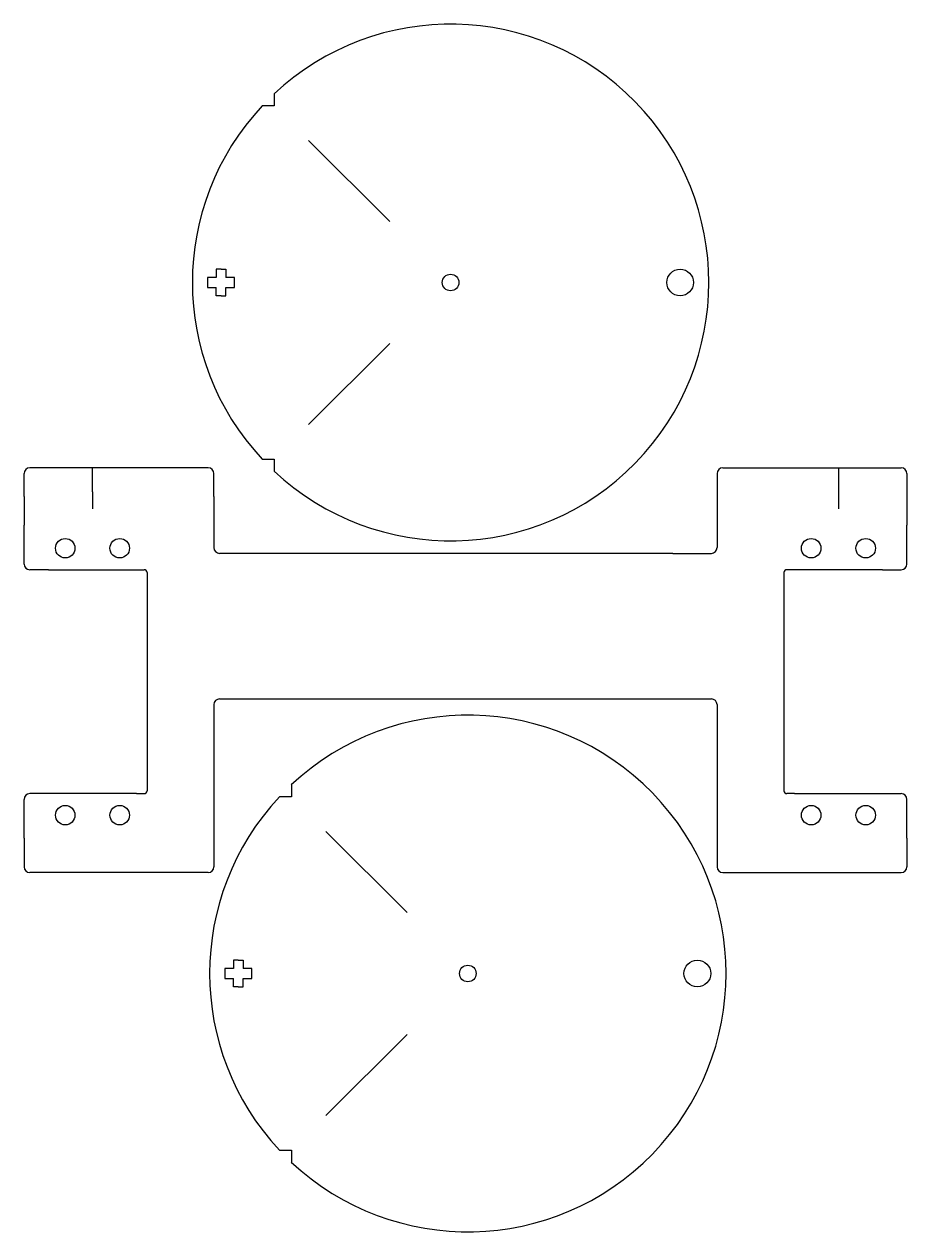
# Model space of a CAD drawing. Header units: millimetres. Extents: x -84 to 70, y -115 to 95.
import ezdxf

# ---------------------------------------------------------------- set-up
doc = ezdxf.new("R2010")
doc.units = ezdxf.units.MM
doc.layers.add('cutting', color=5, linetype='Continuous')

msp = doc.modelspace()

# ---------------------------------------------------------------- linework, layer by layer
at = {"layer": 'cutting'}
for p, q in [((-40.29, 82.89), (-40.29, 80.8)), ((-40.29, 80.8), (-42.37, 80.8)), ((-20.13, 60.65), (-34.27, 74.79)), ((-50.38, 50.89), (-51.88, 50.89)), ((-51.88, 50.89), (-51.88, 49.19)), ((-49.53, 52.39), (-50.38, 52.39)), ((-50.38, 52.39), (-50.38, 50.89)), ((-49.53, 52.39), (-48.68, 52.39)), ((-48.68, 52.39), (-48.68, 50.89)), ((-47.18, 50.89), (-48.68, 50.89)), ((-47.18, 49.19), (-47.18, 50.89)), ((-51.88, 49.19), (-50.38, 49.19)), ((-50.38, 47.69), (-50.38, 49.19)), ((-48.68, 47.69), (-48.68, 49.19)), ((-48.68, 49.19), (-47.18, 49.19)), ((-49.53, 47.69), (-50.38, 47.69)), ((-49.53, 47.69), (-48.68, 47.69)), ((-20.13, 39.43), (-34.27, 25.29)), ((-42.37, 19.28), (-40.29, 19.28)), ((-40.29, 19.28), (-40.29, 17.19)), ((-51.79, 17.75), (-82.85, 17.75)), ((-71.94, 13.59), (-71.94, 17.75)), ((37.91, 17.75), (68.98, 17.75)), ((58.06, 17.59), (58.06, 10.59)), ((-83.85, 12.75), (-83.85, 16.75)), ((-50.79, 12.75), (-50.79, 16.75)), ((36.91, 16.75), (36.91, 7.75)), ((69.98, 16.75), (69.98, 7.75)), ((-83.85, 12.75), (-83.85, 7.75)), ((-71.94, 13.59), (-71.94, 10.59)), ((-50.79, 12.75), (-50.79, 7.75)), ((-83.85, 1), (-83.85, 7.75)), ((-50.79, 7.75), (-50.79, 3.86)), ((36.91, 7.75), (36.91, 3.86)), ((69.98, 1), (69.98, 7.75)), ((29.21, 2.86), (-49.79, 2.86)), ((29.21, 2.86), (35.91, 2.86)), ((-79.62, 0), (-82.85, 0)), ((-79.62, 0), (-64.26, 0)), ((-64.26, 0), (-62.94, 0)), ((50.38, 0), (49.06, 0)), ((65.74, 0), (50.38, 0)), ((65.74, 0), (68.98, 0)), ((-62.44, -0.5), (-62.44, -38.5)), ((48.56, -0.5), (48.56, -38.5)), ((-49.79, -22.5), (29.21, -22.5)), ((29.21, -22.5), (35.91, -22.5)), ((-50.79, -23.5), (-50.79, -46.75)), ((36.91, -23.5), (36.91, -46.75)), ((-37.28, -37.49), (-37.28, -39.57)), ((-79.62, -39), (-82.85, -39)), ((-64.26, -39), (-79.62, -39)), ((-64.26, -39), (-62.94, -39)), ((-37.28, -39.57), (-39.37, -39.57)), ((50.38, -39), (49.06, -39)), ((50.38, -39), (65.74, -39)), ((65.74, -39), (68.98, -39)), ((-83.85, -46.75), (-83.85, -40)), ((69.98, -46.75), (69.98, -40)), ((-17.13, -59.73), (-31.27, -45.58)), ((-83.85, -46.75), (-83.85, -51.75)), ((-50.79, -46.75), (-50.79, -51.75)), ((36.91, -46.75), (36.91, -51.75)), ((69.98, -46.75), (69.98, -51.75)), ((-51.79, -52.75), (-82.85, -52.75)), ((37.91, -52.75), (68.98, -52.75)), ((-46.53, -67.98), (-47.38, -67.98)), ((-47.38, -67.98), (-47.38, -69.48)), ((-46.53, -67.98), (-45.68, -67.98)), ((-45.68, -67.98), (-45.68, -69.48)), ((-47.38, -69.48), (-48.88, -69.48)), ((-48.88, -69.48), (-48.88, -71.18)), ((-48.88, -71.18), (-47.38, -71.18)), ((-47.38, -72.68), (-47.38, -71.18)), ((-44.18, -69.48), (-45.68, -69.48)), ((-45.68, -72.68), (-45.68, -71.18)), ((-45.68, -71.18), (-44.18, -71.18)), ((-44.18, -71.18), (-44.18, -69.48)), ((-46.53, -72.68), (-47.38, -72.68)), ((-46.53, -72.68), (-45.68, -72.68)), ((-17.13, -80.94), (-31.27, -95.08)), ((-39.37, -101.09), (-37.28, -101.09)), ((-37.28, -101.09), (-37.28, -103.18))]:
    msp.add_line(p, q, dxfattribs=at)
for centre, radius in [((-9.53, 50.04), 1.45), ((30.47, 50.04), 2.33), ((-76.69, 3.75), 1.7), ((-67.19, 3.75), 1.7), ((53.31, 3.75), 1.7), ((62.81, 3.75), 1.7), ((-76.69, -42.75), 1.7), ((-67.19, -42.75), 1.7), ((53.31, -42.75), 1.7), ((62.81, -42.75), 1.7), ((-6.53, -70.33), 1.45), ((33.47, -70.33), 2.33)]:
    msp.add_circle(centre, radius, dxfattribs=at)
for centre, radius, start, end in [((-9.53, 50.04), 45, 226.8794, 133.1206), ((-9.53, 50.04), 45, 136.8794, 223.1206), ((-82.85, 16.75), 1, 90, 180), ((-51.79, 16.75), 1, 0, 90), ((37.91, 16.75), 1, 90, 180), ((68.98, 16.75), 1, 0, 90), ((-49.79, 3.86), 1, 180, 270), ((35.91, 3.86), 1, 270, 0), ((-82.85, 1), 1, 180, 270), ((-62.94, -0.5), 0.5, 0, 90), ((49.06, -0.5), 0.5, 90, 180), ((68.98, 1), 1, 270, 0), ((-49.79, -23.5), 1, 90, 180), ((35.91, -23.5), 1, 0, 90), ((-6.53, -70.33), 45, 226.8794, 133.1206), ((-82.85, -40), 1, 90, 180), ((-62.94, -38.5), 0.5, 270, 0), ((-6.53, -70.33), 45, 136.8794, 223.1206), ((49.06, -38.5), 0.5, 180, 270), ((68.98, -40), 1, 0, 90), ((-82.85, -51.75), 1, 180, 270), ((-51.79, -51.75), 1, 270, 0), ((37.91, -51.75), 1, 180, 270), ((68.98, -51.75), 1, 270, 0)]:
    msp.add_arc(centre, radius, start, end, dxfattribs=at)

doc.saveas('drawing.dxf')
